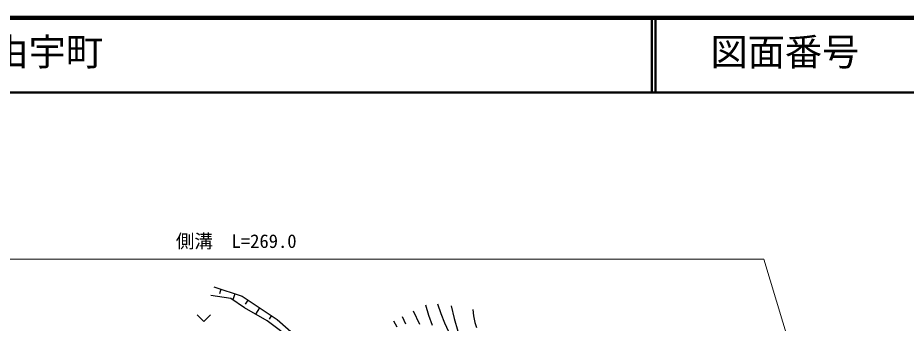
# Model space of a CAD drawing. Units: millimetres, scale not verified. Extents: x 31311 to 671312, y 22626 to 382627.
# Drawn here: x 414870 to 534237, y 341672 to 382627 of the extents above; entities that cross this region are included whole.
import ezdxf
from ezdxf.enums import TextEntityAlignment as Align

# ---------------------------------------------------------------- set-up
doc = ezdxf.new("R2010")
doc.units = ezdxf.units.MM
doc.header["$LTSCALE"] = 1000
for name, color, linetype, lineweight in [('M-BGD', 7, 'Continuous', 25), ('M-STR-HTXT', 7, 'Continuous', 13), ('M-TTL', 2, 'Continuous', 140), ('M-TTL-LINE', 7, 'Continuous', 50), ('M-TTL-TXT', 7, 'Continuous', 13)]:
    doc.layers.add(name, color=color, linetype=linetype, lineweight=lineweight)
doc.styles.add('ＭＳ ゴシック', font='')
doc.styles.get('ＭＳ ゴシック').set_extended_font_data('MS Gothic')

msp = doc.modelspace()

# ---------------------------------------------------------------- linework, layer by layer
at = {"layer": 'M-BGD'}
for p, q in [((441218, 346538), (444999, 345308)), ((442163, 346230), (441966, 345624)), ((443499, 344977), (440828, 345368)), ((445330, 343747), (443499, 344977)), ((444054, 345615), (443784, 344786)), ((444999, 345308), (449712, 342156)), ((445785, 344782), (445413, 344227)), ((469649, 344135), (470056, 342760)), ((471255, 344284), (471692, 342986)), ((473076, 343988), (473503, 342285)), ((438983, 342773), (439883, 341922)), ((439883, 341922), (440783, 342773)), ((448361, 341976), (445330, 343747)), ((447356, 343732), (446794, 342892)), ((448926, 342681), (448625, 342230)), ((468014, 343312), (468836, 341535)), ((470056, 342760), (470524, 341396)), ((471692, 342986), (472185, 341712)), ((475988, 343514), (476108, 342649)), ((476108, 342649), (476289, 341783)), ((452203, 339125), (448361, 341976)), ((449712, 342156), (456645, 336123)), ((465351, 341972), (465793, 341165)), ((466497, 342549), (466966, 341584)), ((472185, 341712), (473587, 338789)), ((473503, 342285), (473993, 340581)), ((476289, 341783), (476491, 341097))]:
    msp.add_line(p, q, dxfattribs=at)
at = {"layer": 'M-STR-HTXT'}
for p in [(400939, 350275), (531687, 295078)]:
    msp.add_line(p, (515110, 350275), dxfattribs=at)
at = {"layer": 'M-TTL'}
msp.add_line((671312, 382627), (31311, 382627), dxfattribs=at)
at = {"layer": 'M-TTL-LINE'}
for p, q in [((500058, 382627), (500058, 372627)), ((500558, 382627), (500558, 372627)), ((31311, 372627), (671312, 372627))]:
    msp.add_line(p, q, dxfattribs=at)

# ---------------------------------------------------------------- texts
at = {"layer": 'M-STR-HTXT', "style": 'ＭＳ ゴシック'}
msp.add_text('側溝\u3000L=269.0', height=1833, dxfattribs=at).set_placement((436098, 351211), align=Align.BOTTOM_LEFT)
at = {"layer": 'M-TTL-TXT', "style": 'ＭＳ ゴシック'}
for s, p in [('岩国市由宇町', (396335, 375127)), ('図面番号', (507933, 375127))]:
    msp.add_text(s, height=3666, dxfattribs=at).set_placement(p, align=Align.BOTTOM_LEFT)

doc.saveas('drawing.dxf')
